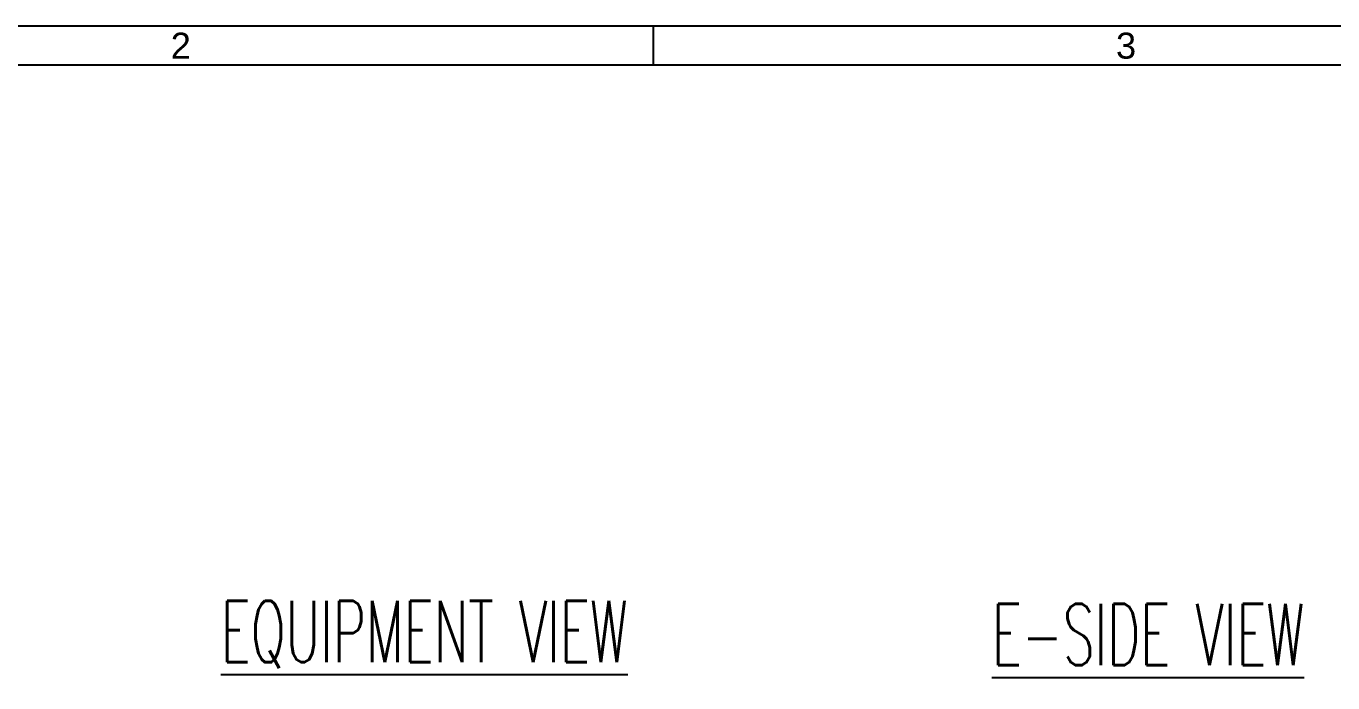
# Model space of a CAD drawing. Header units: millimetres. Extents: x -104279 to -34270, y 22549 to 46153.
# Drawn here: x -103218 to -102153, y 45618 to 46153 of the extents above; entities that cross this region are included whole.
import ezdxf
from ezdxf.enums import TextEntityAlignment as Align

# ---------------------------------------------------------------- set-up
doc = ezdxf.new("R2010")
doc.units = ezdxf.units.MM
doc.header["$LTSCALE"] = 3
for name, color, linetype in [('@.TEXT', 7, 'Continuous'), ('@.VISIBLE', 7, 'Continuous'), ('dim', 7, 'Continuous')]:
    doc.layers.add(name, color=color, linetype=linetype)
doc.styles.add('Ann_w01', font='romans.shx', dxfattribs={"width": 0.6, "bigfont": 'chineset.shx'})
doc.styles.add('Arial', font='arial.ttf')

# ---------------------------------------------------------------- blocks, each defined once
blk = doc.blocks.new('KHUNG BAN VE (Made by Tung)')
at = {"layer": '@.VISIBLE', "color": 8}
blk.add_line((148.5, 207), (148.5, 210), dxfattribs=at)
for points in [[(0, 0), (297, 0), (297, 210), (0, 210)], [(3, 3), (294, 3), (294, 207), (3, 207)]]:
    blk.add_lwpolyline(points, close=True, dxfattribs=at)
at = {"layer": '@.TEXT', "color": 1, "style": 'Arial'}
for s, p in [('2', (112.125, 208.5)), ('3', (184.875, 208.5))]:
    blk.add_text(s, height=2, dxfattribs=at).set_placement(p, align=Align.MIDDLE_CENTER)
for tag, height, p in [('DESIGNER_NAME', 2, (38, 15.5)), ('PROJECT_CODE', 2, (258.5, 15.5)), ('SCALE', 2, (289, 15.5)), ('APPROVED_NAME', 2, (38, 10.5)), ('CUSTOMER_NAME', 2, (258.5, 10.5)), ('PAGE', 2, (289, 10.5)), ('DRAWING_NAME', 4, (173, 8)), ('TOTAL', 2, (289, 5.5))]:
    blk.add_attdef(tag, text='', height=height, dxfattribs=at).set_placement(p, align=Align.MIDDLE_CENTER)

msp = doc.modelspace()

# ---------------------------------------------------------------- block references
at = {"layer": '@.VISIBLE', "xscale": 10.59000846503857, "yscale": 10.59000846503857, "zscale": 10.59000846503857}
msp.add_blockref('KHUNG BAN VE (Made by Tung)', (-104278.91, 43929.43), dxfattribs=at)

# ---------------------------------------------------------------- texts
at = {"layer": 'dim', "color": 2, "char_height": 50, "attachment_point": 5, "style": 'Ann_w01'}
for s, insert in [('\\A1;{\\LEQUIPMENT VIEW}', (-102893.1, 45657.87)), ('\\A1;{\\LE-SIDE VIEW}', (-102303.1, 45657.87))]:
    msp.add_mtext(s, dxfattribs=dict(at, insert=insert))

doc.saveas('drawing.dxf')
